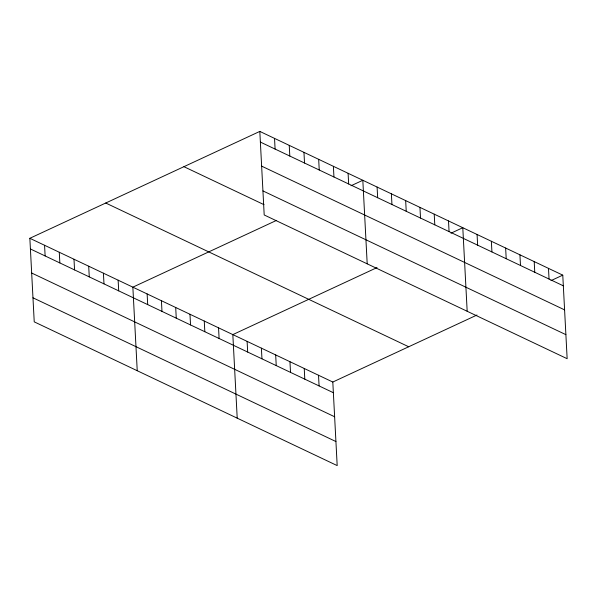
<?xml version="1.0" encoding="UTF-8"?>
<svg xmlns="http://www.w3.org/2000/svg" width="597" height="597" viewBox="0 0 597 597"><rect width="100%" height="100%" fill="white"/><g stroke="black" fill="none" stroke-linecap="round" stroke-linejoin="round"><path stroke-width="0.9" d="M29.85 238.293L332.805 382.035L337.186 465.593L34.23 321.85L29.85 238.293L259.814 131.407L562.77 275.15L567.15 358.707L264.195 214.965L259.814 131.407M276.232 220.524L132.855 287.164L137.235 370.722M351.014 185.764L362.819 180.279L367.2 263.837M377.028 267.575L232.83 334.604L237.21 418.161M450.989 233.203L462.794 227.718L467.175 311.276M332.805 382.035L477.003 315.015M550.964 280.635L562.77 275.15M260.374 142.079L563.329 285.821M261.635 166.13L564.59 309.873M262.934 190.913L565.889 334.656M183.928 166.682L264.046 204.689M105.736 203.017L408.691 346.76M30.41 248.964L333.365 392.707M31.671 273.016L334.626 416.758M32.969 297.799L335.924 441.541M548.486 268.374L549.046 279.045M534.203 261.598L534.763 272.269M519.927 254.822L520.487 265.493M505.644 248.046L506.204 258.717M491.361 241.27L491.921 251.941M477.078 234.494L477.637 245.166M448.511 220.935L449.071 231.614M434.228 214.159L434.788 224.838M419.952 207.383L420.512 218.062M405.669 200.607L406.229 211.286M391.386 193.831L391.945 204.51M377.103 187.055L377.662 197.734M348.103 173.294L348.663 183.973M333.387 166.317L333.947 176.988M318.679 159.332L319.238 170.011M318.522 375.259L319.082 385.931M303.963 152.354L304.522 163.026M304.239 368.483L304.798 379.155M289.247 145.37L289.806 156.048M289.955 361.707L290.515 372.379M274.53 138.392L275.09 149.063M275.68 354.931L276.232 365.603M261.396 348.155L261.956 358.827M247.113 341.38L247.673 352.051M218.547 327.82L219.106 338.499M204.264 321.044L204.823 331.723M189.98 314.268L190.54 324.947M175.705 307.492L176.257 318.171M161.421 300.716L161.981 311.395M147.138 293.94L147.698 304.619M118.139 280.18L118.699 290.858M103.423 273.202L103.982 283.873M88.707 266.217L89.266 276.896M73.998 259.24L74.558 269.911M59.282 252.255L59.842 262.934M44.566 245.277L45.126 255.949"/></g></svg>
